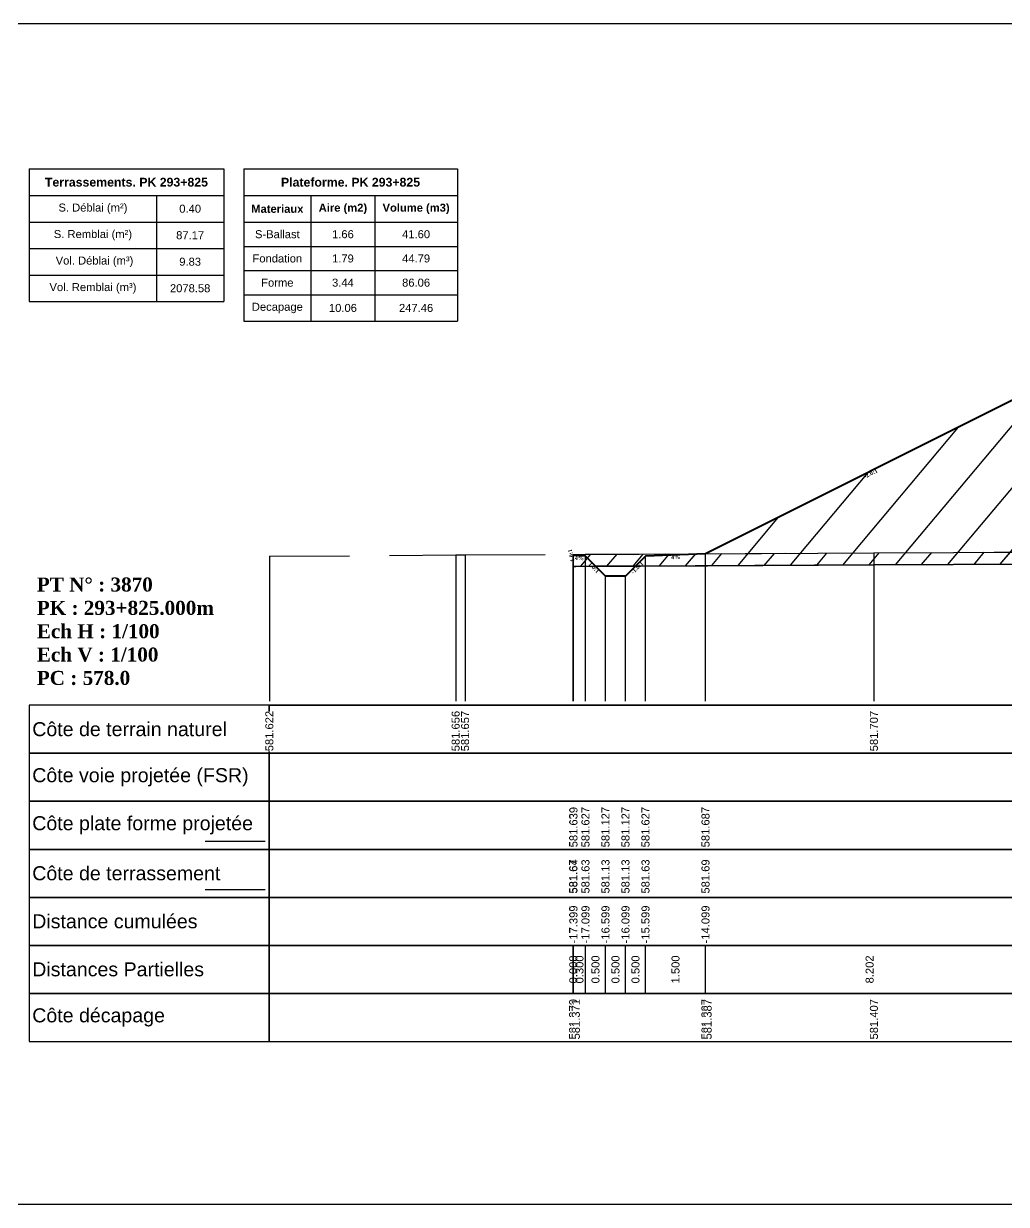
# Model space of a CAD drawing. Header units: millimetres. Extents: x 2762 to 3076, y 916 to 3305.
# Drawn here: x 2790.91 to 2815.47, y 928.21 to 957.71 of the extents above; entities that cross this region are included whole.
import ezdxf

# ---------------------------------------------------------------- set-up
doc = ezdxf.new("R2010")
doc.units = ezdxf.units.MM
doc.header["$LTSCALE"] = 2
doc.linetypes.add('CACHE', pattern=[9.525, 6.35, -3.175])
doc.linetypes.add('DASHED', pattern=[0.75, 0.5, -0.25])
for name, color, linetype in [('C-ANNO-TABL', 1, 'Continuous'), ('C-ANNO-TABL-TEXT', 150, 'Continuous'), ('C-ANNO-TABL-TITL', 150, 'Continuous'), ('C-ANNO-TABL-TTBL', 5, 'Continuous'), ('C-ROAD-CORR', 5, 'Continuous'), ('C-ROAD-SCTN', 7, 'Continuous')]:
    doc.layers.add(name, color=color, linetype=linetype)
doc.styles.add('ARIAL', font='arial.ttf')
doc.styles.add('C3D_Etiquette', font='romans.shx')
doc.styles.add('C3D_Profil_Travers', font='romans.shx')
doc.styles.get("Standard").update_dxf_attribs({"font": 'arial.ttf'})

msp = doc.modelspace()

# ---------------------------------------------------------------- hatches: boundary and pattern name
at = {"linetype": 'Continuous', "lineweight": -3}
h = msp.add_hatch(dxfattribs=at)
h.set_pattern_fill('_U', color=3, angle=50, style=0, pattern_type=0)
h.set_pattern_definition([(50, (2837.6441, 944.3617), (-0.766044, 0.642788), [])])
h.paths.add_polyline_path([(2837.644, 944.362), (2837.862, 944.58), (2838.162, 944.592), (2838.181, 944.666), (2838.181, 944.366)])
h.paths.add_polyline_path([(2806.207, 944.162), (2806.456, 944.41), (2807.956, 944.47), (2816.158, 948.572), (2824.155, 948.891), (2826.551, 948.796), (2834.862, 944.64), (2836.362, 944.58), (2836.589, 944.354), (2825.781, 944.269), (2822.072, 944.24), (2822.055, 944.24), (2821.914, 944.239), (2821.903, 944.239), (2812.165, 944.191)])
h.paths.add_polyline_path([(2804.648, 944.154), (2804.648, 944.454), (2804.656, 944.422), (2804.956, 944.41), (2805.209, 944.157)])
h = msp.add_hatch(dxfattribs=at)
h.set_pattern_fill('_U', color=150, scale=0.5, angle=50, style=0, pattern_type=0)
h.set_pattern_definition([(50, (2837.64407, 944.36175), (-0.383022, 0.321394), [])])
h.paths.add_polyline_path([(2837.644, 944.362), (2837.862, 944.58), (2838.162, 944.592), (2838.181, 944.666), (2838.181, 944.366)])
h.paths.add_polyline_path([(2834.862, 944.64), (2838.181, 944.666), (2838.162, 944.592), (2837.862, 944.58), (2837.644, 944.362), (2836.589, 944.354), (2836.362, 944.58)])
h.paths.add_polyline_path([(2806.207, 944.162), (2806.456, 944.41), (2807.956, 944.47), (2812.165, 944.491), (2821.903, 944.539), (2822.055, 944.54), (2822.072, 944.54), (2825.781, 944.569), (2834.862, 944.64), (2836.362, 944.58), (2836.589, 944.354), (2825.781, 944.269), (2822.072, 944.24), (2822.055, 944.24), (2821.914, 944.239), (2821.903, 944.239), (2812.165, 944.191)])
h.paths.add_polyline_path([(2804.648, 944.454), (2807.956, 944.47), (2806.456, 944.41), (2806.207, 944.162), (2805.209, 944.157), (2804.956, 944.41), (2804.656, 944.422)])
h.paths.add_polyline_path([(2804.648, 944.154), (2804.648, 944.454), (2804.656, 944.422), (2804.956, 944.41), (2805.209, 944.157)])

# ---------------------------------------------------------------- linework, layer by layer
at = {"color": 253, "linetype": 'Continuous', "lineweight": -3}
for p, q in [((2807.956, 944.47), (2816.158, 948.572)), ((2804.648, 944.454), (2807.956, 944.47)), ((2804.656, 944.422), (2804.648, 944.454)), ((2804.648, 944.154), (2804.648, 944.454)), ((2804.648, 944.454), (2804.656, 944.422)), ((2804.648, 944.154), (2804.648, 944.454)), ((2804.648, 944.454), (2804.656, 944.422)), ((2804.956, 944.41), (2804.656, 944.422)), ((2804.656, 944.422), (2804.956, 944.41)), ((2804.656, 944.422), (2804.956, 944.41)), ((2805.209, 944.157), (2804.956, 944.41)), ((2804.956, 944.41), (2805.209, 944.157)), ((2804.956, 944.41), (2805.209, 944.157)), ((2806.207, 944.162), (2806.456, 944.41)), ((2806.456, 944.41), (2806.207, 944.162)), ((2806.207, 944.162), (2806.456, 944.41)), ((2806.456, 944.41), (2807.956, 944.47)), ((2807.956, 944.47), (2806.456, 944.41)), ((2806.456, 944.41), (2807.956, 944.47)), ((2807.956, 944.47), (2812.165, 944.491)), ((2812.165, 944.491), (2821.903, 944.539)), ((2805.209, 944.157), (2804.648, 944.154)), ((2805.209, 944.157), (2804.648, 944.154)), ((2806.207, 944.162), (2805.209, 944.157)), ((2805.209, 944.157), (2806.207, 944.162)), ((2805.456, 943.91), (2805.209, 944.157)), ((2806.207, 944.162), (2805.956, 943.91)), ((2812.165, 944.191), (2806.207, 944.162)), ((2812.165, 944.191), (2806.207, 944.162)), ((2821.903, 944.239), (2812.165, 944.191)), ((2821.903, 944.239), (2812.165, 944.191)), ((2805.956, 943.91), (2805.456, 943.91))]:
    msp.add_line(p, q, dxfattribs=at)
at = {"color": 105, "linetype": 'DASHED', "lineweight": -3, "ltscale": 2}
for p, q in [((2797.055, 944.406), (2801.711, 944.44)), ((2801.711, 944.44), (2801.947, 944.441)), ((2801.947, 944.441), (2812.165, 944.491)), ((2812.165, 944.491), (2821.903, 944.539))]:
    msp.add_line(p, q, dxfattribs=at)
at = {"color": 98, "linetype": 'CACHE', "lineweight": -3}
for p, q in [((2797.055, 944.406), (2797.055, 940.784)), ((2801.711, 944.44), (2801.711, 940.784)), ((2801.947, 944.441), (2801.947, 940.784)), ((2812.165, 944.491), (2812.165, 940.784))]:
    msp.add_line(p, q, dxfattribs=at)
at = {"color": 8, "linetype": 'CACHE', "lineweight": -3}
for p, q in [((2804.648, 940.784), (2804.648, 944.454)), ((2804.656, 940.784), (2804.656, 944.422)), ((2804.956, 940.784), (2804.956, 944.41)), ((2806.456, 940.784), (2806.456, 944.41)), ((2807.956, 940.784), (2807.956, 944.47)), ((2805.456, 940.784), (2805.456, 943.91)), ((2805.956, 940.784), (2805.956, 943.91))]:
    msp.add_line(p, q, dxfattribs=at)
at = {"color": 6, "linetype": 'Continuous', "lineweight": -3}
for p, q in [((2804.648, 944.154), (2804.715, 944.154)), ((2804.715, 944.154), (2807.956, 944.17)), ((2807.956, 944.17), (2808.008, 944.171)), ((2808.008, 944.171), (2812.165, 944.191)), ((2812.165, 944.191), (2821.903, 944.239))]:
    msp.add_line(p, q, dxfattribs=at)
at = {"color": 7, "linetype": 'Continuous', "lineweight": -3}
for p, q in [((2797.054, 940.684), (2847.056, 940.684)), ((2804.648, 933.484), (2804.648, 934.684)), ((2804.656, 933.484), (2804.656, 934.684)), ((2804.656, 933.484), (2804.656, 934.684)), ((2804.956, 933.484), (2804.956, 934.684)), ((2804.956, 933.484), (2804.956, 934.684)), ((2805.456, 933.484), (2805.456, 934.684)), ((2805.456, 933.484), (2805.456, 934.684)), ((2805.956, 933.484), (2805.956, 934.684)), ((2805.956, 933.484), (2805.956, 934.684)), ((2806.456, 933.484), (2806.456, 934.684)), ((2806.456, 933.484), (2806.456, 934.684)), ((2807.956, 933.484), (2807.956, 934.684)), ((2807.956, 933.484), (2807.956, 934.684))]:
    msp.add_line(p, q, dxfattribs=at)
at = {"color": 154, "linetype": 'Continuous', "lineweight": -3}
msp.add_line((2795.454, 937.284), (2796.954, 937.284), dxfattribs=at)
at = {"color": 1, "linetype": 'Continuous', "lineweight": -3}
msp.add_line((2795.454, 936.084), (2796.954, 936.084), dxfattribs=at)
at = {"color": 7, "linetype": 'Continuous', "lineweight": -3}
for points in [[(2797.054, 939.484), (2797.054, 940.684), (2791.054, 940.684), (2791.054, 939.484)], [(2797.054, 939.484), (2847.056, 939.484), (2847.056, 940.684), (2797.054, 940.684)], [(2797.054, 938.284), (2797.054, 939.484), (2791.054, 939.484), (2791.054, 938.284)], [(2797.054, 938.284), (2847.056, 938.284), (2847.056, 939.484), (2797.054, 939.484)], [(2797.054, 937.084), (2797.054, 938.284), (2791.054, 938.284), (2791.054, 937.084)], [(2797.054, 937.084), (2847.056, 937.084), (2847.056, 938.284), (2797.054, 938.284)], [(2797.054, 935.884), (2797.054, 937.084), (2791.054, 937.084), (2791.054, 935.884)], [(2797.054, 935.884), (2847.056, 935.884), (2847.056, 937.084), (2797.054, 937.084)], [(2797.054, 934.684), (2797.054, 935.884), (2791.054, 935.884), (2791.054, 934.684)], [(2797.054, 934.684), (2847.056, 934.684), (2847.056, 935.884), (2797.054, 935.884)], [(2797.054, 933.484), (2797.054, 934.684), (2791.054, 934.684), (2791.054, 933.484)], [(2797.054, 933.484), (2847.056, 933.484), (2847.056, 934.684), (2797.054, 934.684)], [(2797.054, 932.284), (2797.054, 933.484), (2791.054, 933.484), (2791.054, 932.284)], [(2797.054, 932.284), (2847.056, 932.284), (2847.056, 933.484), (2797.054, 933.484)]]:
    msp.add_3dface(points, dxfattribs=at)
at = {"layer": 'C-ANNO-TABL', "color": 7, "linetype": 'Continuous', "lineweight": -3}
for p, q in [((2791.054, 953.419), (2794.238, 953.419)), ((2794.238, 953.419), (2795.913, 953.419)), ((2794.238, 953.419), (2794.238, 952.757)), ((2796.413, 953.416), (2798.095, 953.416)), ((2798.095, 953.416), (2799.691, 953.416)), ((2798.095, 953.416), (2798.095, 952.754)), ((2799.691, 953.416), (2801.753, 953.416)), ((2799.691, 953.416), (2799.691, 952.754)), ((2791.054, 952.757), (2794.238, 952.757)), ((2794.238, 952.757), (2795.913, 952.757)), ((2794.238, 952.757), (2794.238, 952.095)), ((2796.413, 952.754), (2798.095, 952.754)), ((2798.095, 952.754), (2799.691, 952.754)), ((2798.095, 952.754), (2798.095, 952.147)), ((2799.691, 952.754), (2801.753, 952.754)), ((2799.691, 952.754), (2799.691, 952.147)), ((2791.054, 952.095), (2794.238, 952.095)), ((2794.238, 952.095), (2795.913, 952.095)), ((2794.238, 952.095), (2794.238, 951.432)), ((2796.413, 952.147), (2798.095, 952.147)), ((2798.095, 952.147), (2799.691, 952.147)), ((2798.095, 952.147), (2798.095, 951.543)), ((2799.691, 952.147), (2801.753, 952.147)), ((2799.691, 952.147), (2799.691, 951.543)), ((2791.054, 951.432), (2794.238, 951.432)), ((2794.238, 951.432), (2795.913, 951.432)), ((2794.238, 951.432), (2794.238, 950.77)), ((2796.413, 951.543), (2798.095, 951.543)), ((2798.095, 951.543), (2799.691, 951.543)), ((2798.095, 951.543), (2798.095, 950.939)), ((2799.691, 951.543), (2801.753, 951.543)), ((2799.691, 951.543), (2799.691, 950.939)), ((2796.413, 950.939), (2798.095, 950.939)), ((2798.095, 950.939), (2799.691, 950.939)), ((2798.095, 950.939), (2798.095, 950.28)), ((2799.691, 950.939), (2801.753, 950.939)), ((2799.691, 950.939), (2799.691, 950.28))]:
    msp.add_line(p, q, dxfattribs=at)
at = {"layer": 'C-ANNO-TABL-TTBL', "color": 7, "linetype": 'Continuous', "lineweight": -3}
for p, q in [((2791.054, 954.084), (2795.913, 954.084)), ((2791.054, 954.084), (2791.054, 953.419)), ((2795.913, 954.084), (2795.913, 953.419)), ((2796.413, 954.084), (2801.753, 954.084)), ((2796.413, 954.084), (2796.413, 953.416)), ((2801.753, 954.084), (2801.753, 953.416)), ((2791.054, 953.419), (2791.054, 952.757)), ((2795.913, 953.419), (2795.913, 952.757)), ((2796.413, 953.416), (2796.413, 952.754)), ((2801.753, 953.416), (2801.753, 952.754)), ((2791.054, 952.757), (2791.054, 952.095)), ((2795.913, 952.757), (2795.913, 952.095)), ((2796.413, 952.754), (2796.413, 952.147)), ((2801.753, 952.754), (2801.753, 952.147)), ((2791.054, 952.095), (2791.054, 951.432)), ((2795.913, 952.095), (2795.913, 951.432)), ((2796.413, 952.147), (2796.413, 951.543)), ((2801.753, 952.147), (2801.753, 951.543)), ((2791.054, 951.432), (2791.054, 950.77)), ((2795.913, 951.432), (2795.913, 950.77)), ((2796.413, 951.543), (2796.413, 950.939)), ((2801.753, 951.543), (2801.753, 950.939)), ((2796.413, 950.939), (2796.413, 950.28)), ((2801.753, 950.939), (2801.753, 950.28)), ((2791.054, 950.77), (2794.238, 950.77)), ((2794.238, 950.77), (2795.913, 950.77)), ((2796.413, 950.28), (2798.095, 950.28)), ((2798.095, 950.28), (2799.691, 950.28)), ((2799.691, 950.28), (2801.753, 950.28))]:
    msp.add_line(p, q, dxfattribs=at)
at = {"layer": 'C-ROAD-CORR', "color": 1, "linetype": 'Continuous', "lineweight": 40}
for p, q in [((2816.158, 948.572), (2807.956, 944.47)), ((2804.656, 944.422), (2804.648, 944.454)), ((2804.956, 944.41), (2804.656, 944.422)), ((2805.456, 943.91), (2804.956, 944.41)), ((2806.456, 944.41), (2805.956, 943.91)), ((2807.956, 944.47), (2806.456, 944.41)), ((2805.956, 943.91), (2805.456, 943.91))]:
    msp.add_line(p, q, dxfattribs=at)
at = {"layer": 'C-ROAD-CORR', "color": 1, "linetype": 'Continuous', "lineweight": -3}
for p, q in [((2805.456, 943.91), (2804.956, 944.41)), ((2806.456, 944.41), (2805.956, 943.91))]:
    msp.add_line(p, q, dxfattribs=at)
at = {"layer": 'C-ROAD-SCTN', "color": 154, "linetype": 'Continuous', "lineweight": -3}
for p, q in [((2807.956, 944.47), (2816.158, 948.572)), ((2804.648, 944.454), (2804.656, 944.422)), ((2804.656, 944.422), (2804.956, 944.41)), ((2804.956, 944.41), (2805.456, 943.91)), ((2805.956, 943.91), (2806.456, 944.41)), ((2806.456, 944.41), (2807.956, 944.47)), ((2805.456, 943.91), (2805.956, 943.91))]:
    msp.add_line(p, q, dxfattribs=at)
at = {"layer": 'C-ROAD-SCTN', "color": 1, "linetype": 'Continuous', "lineweight": -3}
for p, q in [((2807.956, 944.47), (2816.158, 948.572)), ((2804.648, 944.454), (2804.656, 944.422)), ((2804.656, 944.422), (2804.956, 944.41)), ((2804.956, 944.41), (2805.456, 943.91)), ((2805.956, 943.91), (2806.456, 944.41)), ((2806.456, 944.41), (2807.956, 944.47)), ((2805.456, 943.91), (2805.956, 943.91))]:
    msp.add_line(p, q, dxfattribs=at)

# ---------------------------------------------------------------- texts
at = {"color": 7, "linetype": 'Continuous', "lineweight": -3, "char_height": 0.1, "style": 'C3D_Etiquette'}
for s, insert, width, attachment_point, rotation in [('{\\fTimes New Roman|b1|i0|c0|p18;-2.0:1}', (2812.059, 946.517), 0.34598, 2, 26.5651), ('{\\fTimes New Roman|b1|i0|c0|p18;1.0:1}', (2804.648, 944.437), 0.29446, 8, 104.0362), ('{\\fTimes New Roman|b1|i0|c0|p18;4%}', (2804.805, 944.412), 0.37094, 2, 357.7094), ('{\\fTimes New Roman|b1|i0|c0|p18;4%}', (2807.206, 944.436), 0.42071, 2, 2.2906), ('{\\fTimes New Roman|b1|i0|c0|p18;1.0:1}', (2805.203, 944.158), 0.29001, 2, 315), ('{\\fTimes New Roman|b1|i0|c0|p18;-1.0:1}', (2806.208, 944.158), 0.34598, 2, 45)]:
    msp.add_mtext(s, dxfattribs=dict(at, insert=insert, width=width, attachment_point=attachment_point, rotation=rotation))
at = {"color": 7, "linetype": 'Continuous', "lineweight": -3, "char_height": 0.35}
for s, insert, attachment_point, style in [('{\\fTimes New Roman|b1|i0|c0|p18;PT N° : 3870\\PPK : 293+825.000m\\PEch H : 1/100\\PEch V : 1/100\\PPC : 578.0}', (2791.243, 941.184), 7, 'C3D_Profil_Travers'), ('{\\fArial|b0|i0|c0|p34;Côte de terrain naturel}', (2791.129, 940.084), 4, 'C3D_Etiquette'), ('{\\fArial|b0|i0|c0|p34;Côte plate forme projetée}', (2791.129, 937.684), 4, 'C3D_Etiquette'), ('{\\fArial|b0|i0|c0|p34;Côte de terrassement}', (2791.129, 936.484), 4, 'C3D_Etiquette'), ('{\\fArial|b0|i0|c0|p34;Distance cumulées}', (2791.129, 935.284), 4, 'C3D_Etiquette'), ('{\\fArial|b0|i0|c0|p34;Distances Partielles}', (2791.129, 934.084), 4, 'C3D_Etiquette'), ('{\\fArial|b0|i0|c0|p34;Côte décapage}', (2791.129, 932.884), 4, 'C3D_Etiquette')]:
    msp.add_mtext(s, dxfattribs=dict(at, insert=insert, attachment_point=attachment_point, style=style))
at = {"color": 7, "linetype": 'Continuous', "lineweight": -3, "insert": (2791.129, 938.884), "char_height": 0.35, "attachment_point": 4}
msp.add_mtext('{\\fArial|b0|i0|c0|p34;Côte voie projetée (FSR)}', dxfattribs=at)
at = {"color": 7, "linetype": 'Continuous', "lineweight": -3, "char_height": 0.2, "rotation": 90, "style": 'C3D_Profil_Travers'}
for s, insert, attachment_point in [('{\\fArial|b0|i0|c0|p34;581.67}', (2804.648, 935.979), 4), ('{\\fArial|b0|i0|c0|p34;581.64}', (2804.656, 935.979), 4), ('{\\fArial|b0|i0|c0|p34;581.63}', (2804.956, 935.979), 4), ('{\\fArial|b0|i0|c0|p34;581.13}', (2805.456, 935.979), 4), ('{\\fArial|b0|i0|c0|p34;581.13}', (2805.956, 935.979), 4), ('{\\fArial|b0|i0|c0|p34;581.63}', (2806.456, 935.979), 4), ('{\\fArial|b0|i0|c0|p34;581.69}', (2807.956, 935.979), 4), ('{\\fArial|b0|i0|c0|p34;0.008}', (2804.652, 934.084), 5), ('{\\fArial|b0|i0|c0|p34;0.300}', (2804.806, 934.084), 5), ('{\\fArial|b0|i0|c0|p34;0.500}', (2805.206, 934.084), 5), ('{\\fArial|b0|i0|c0|p34;0.500}', (2805.706, 934.084), 5), ('{\\fArial|b0|i0|c0|p34;0.500}', (2806.206, 934.084), 5), ('{\\fArial|b0|i0|c0|p34;1.500}', (2807.206, 934.084), 5), ('{\\fArial|b0|i0|c0|p34;8.202}', (2812.057, 934.084), 5)]:
    msp.add_mtext(s, dxfattribs=dict(at, insert=insert, attachment_point=attachment_point))
at = {"layer": 'C-ANNO-TABL-TEXT', "color": 7, "linetype": 'Continuous', "lineweight": -3, "char_height": 0.2, "attachment_point": 5, "style": 'ARIAL'}
for s, insert in [('{\\fArial|b0|i0|c0|p34;\\C7;0.40}', (2795.075, 953.088)), ('{\\fArial|b0|i0|c0|p34;\\C7;S-Ballast}', (2797.254, 952.451)), ('{\\fArial|b0|i0|c0|p34;\\C7;87.17}', (2795.075, 952.426)), ('{\\fArial|b0|i0|c0|p34;\\C7;1.66}', (2798.893, 952.451)), ('{\\C18;\\c0;41.60}', (2800.722, 952.451)), ('{\\fArial|b0|i0|c0|p34;\\C7;9.83}', (2795.075, 951.764)), ('{\\fArial|b0|i0|c0|p34;\\C7;Fondation}', (2797.254, 951.845)), ('{\\fArial|b0|i0|c0|p34;\\C7;1.79}', (2798.893, 951.845)), ('{\\C18;\\c0;44.79}', (2800.722, 951.845)), ('{\\fArial|b0|i0|c0|p34;\\C7;2078.58}', (2795.075, 951.101)), ('{\\fArial|b0|i0|c0|p34;\\C7;Forme}', (2797.254, 951.241)), ('{\\fArial|b0|i0|c0|p34;\\C7;3.44}', (2798.893, 951.241)), ('{\\C18;\\c0;86.06}', (2800.722, 951.241)), ('{\\fArial|b0|i0|c0|p34;\\C7;Decapage}', (2797.254, 950.609)), ('{\\fArial|b0|i0|c0|p34;\\C7;10.06}', (2798.893, 950.609)), ('{\\C18;\\c0;247.46}', (2800.722, 950.609))]:
    msp.add_mtext(s, dxfattribs=dict(at, insert=insert))
at = {"layer": 'C-ANNO-TABL-TITL', "color": 7, "linetype": 'Continuous', "lineweight": -3, "attachment_point": 5, "style": 'ARIAL'}
for s, insert, char_height in [('{\\fArial|b1|i0|c0|p34;\\C7;Terrassements. PK 293+825}', (2793.483, 953.751), 0.22), ('{\\fArial|b1|i0|c0|p34;\\C18;\\c0;Plateforme. PK 293+825}', (2799.083, 953.75), 0.22), ('{\\fArial|b0|i0|c0|p34;\\C7;S. Déblai (m²) }', (2792.646, 953.088), 0.2), ('{\\fArial|b1|i0|c0|p34;\\C7;Materiaux   }', (2797.254, 953.085), 0.2), ('{\\fArial|b1|i0|c0|p34;\\C7;Aire (m2)}', (2798.893, 953.085), 0.2), ('{\\fArial|b1|i0|c0|p34;\\C7;Volume (m3)}', (2800.722, 953.085), 0.2), ('{\\fArial|b0|i0|c0|p34;\\C7;S. Remblai (m²) }', (2792.646, 952.426), 0.2), ('{\\fArial|b0|i0|c0|p34;\\C7; Vol. Déblai (m³) }', (2792.646, 951.764), 0.2), ('{\\fArial|b0|i0|c0|p34;\\C7;Vol. Remblai (m³)}', (2792.646, 951.101), 0.2)]:
    msp.add_mtext(s, dxfattribs=dict(at, insert=insert, char_height=char_height))

# ---------------------------------------------------------------- next in the draw order: texts
at = {"color": 7, "linetype": 'Continuous', "lineweight": -3, "char_height": 0.2, "attachment_point": 4, "rotation": 90, "style": 'C3D_Profil_Travers', "bg_fill": 3, "box_fill_scale": 1.000375, "bg_fill_color": 256, "bg_fill_true_color": 13158600, "bg_fill_transparency": 0}
for s, insert, width in [('{\\fArial|b0|i0|c0|p34;581.622}', (2797.055, 939.534), 0.99347), ('{\\fArial|b0|i0|c0|p34;581.656}', (2801.711, 939.534), 0.99539), ('{\\fArial|b0|i0|c0|p34;581.707}', (2812.165, 939.534), 0.99553), ('{\\fArial|b0|i0|c0|p34;581.670}', (2804.648, 937.134), 0.99484), ('{\\fArial|b0|i0|c0|p34;581.127}', (2805.456, 937.134), 0.99553), ('{\\fArial|b0|i0|c0|p34;581.127}', (2805.956, 937.134), 0.99553), ('{\\fArial|b0|i0|c0|p34;581.627}', (2806.456, 937.134), 0.99553), ('{\\fArial|b0|i0|c0|p34;581.687}', (2807.956, 937.134), 0.99553), ('{\\fArial|b0|i0|c0|p34;\\C256;-17.407}', (2804.648, 934.734), 0.93532), ('{\\fArial|b0|i0|c0|p34;\\C256;-16.599}', (2805.456, 934.734), 0.93573), ('{\\fArial|b0|i0|c0|p34;\\C256;-16.099}', (2805.956, 934.734), 0.93573), ('{\\fArial|b0|i0|c0|p34;\\C256;-15.599}', (2806.456, 934.734), 0.93573), ('{\\fArial|b0|i0|c0|p34;\\C256;-14.099}', (2807.956, 934.734), 0.93573), ('{\\fArial|b0|i0|c0|p34;581.370}', (2804.648, 932.334), 0.99484), ('{\\fArial|b0|i0|c0|p34;581.387}', (2807.956, 932.334), 0.99553), ('{\\fArial|b0|i0|c0|p34;581.407}', (2812.165, 932.334), 0.99553)]:
    msp.add_mtext(s, dxfattribs=dict(at, insert=insert, width=width))

# ---------------------------------------------------------------- next in the draw order: texts
for s, insert, width in [('{\\fArial|b0|i0|c0|p34;581.657}', (2801.947, 939.534), 0.99553), ('{\\fArial|b0|i0|c0|p34;581.639}', (2804.656, 937.134), 0.99595), ('{\\fArial|b0|i0|c0|p34;\\C256;-17.399}', (2804.656, 934.734), 0.93573), ('{\\fArial|b0|i0|c0|p34;581.371}', (2804.715, 932.334), 0.95654), ('{\\fArial|b0|i0|c0|p34;581.387}', (2808.008, 932.334), 0.99553)]:
    msp.add_mtext(s, dxfattribs=dict(at, insert=insert, width=width))

# ---------------------------------------------------------------- next in the draw order: texts
for s, insert, width in [('{\\fArial|b0|i0|c0|p34;581.627}', (2804.956, 937.134), 0.99553), ('{\\fArial|b0|i0|c0|p34;\\C256;-17.099}', (2804.956, 934.734), 0.93573)]:
    msp.add_mtext(s, dxfattribs=dict(at, insert=insert, width=width))

# ---------------------------------------------------------------- next in the draw order: linework, layer by layer
msp.add_lwpolyline([(2789.359, 957.714), (2848.793, 957.714), (2848.793, 928.214), (2789.359, 928.214)], close=True)

doc.saveas('drawing.dxf')
